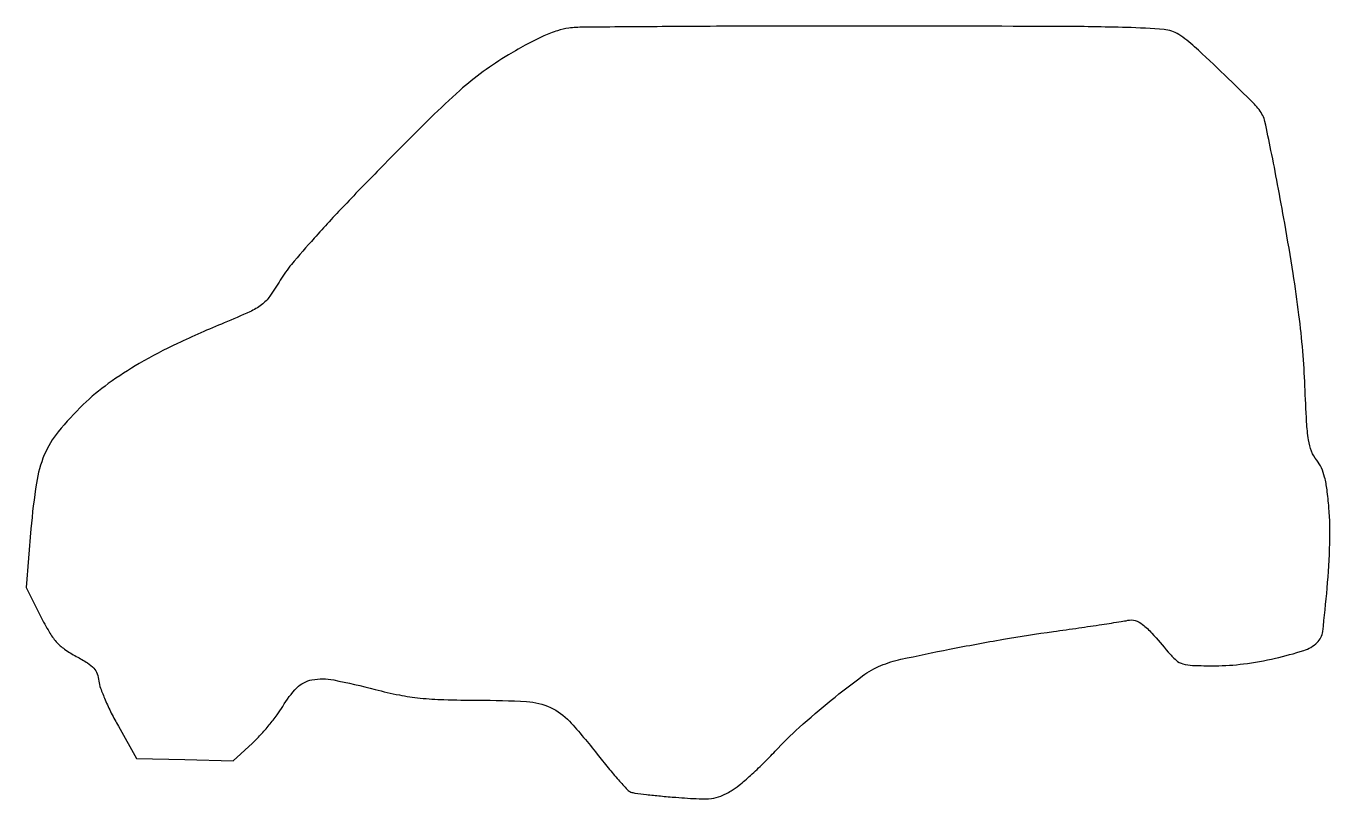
# Model space of a CAD drawing. Extents: x 0 to 303, y 0 to 179.
import ezdxf

# ---------------------------------------------------------------- set-up
doc = ezdxf.new("R2010")
doc.units = 0

msp = doc.modelspace()

# ---------------------------------------------------------------- linework, layer by layer
msp.add_lwpolyline([(125.91638, 178.997344, 0.049616), (123.311834, 178.417439, 0.024676), (120.152967, 177.201058, 0.020028), (116.395481, 175.353616, 0.010813), (111.91638, 172.797145, 0.022456), (106.049936, 168.910149, 0.023311), (100.631353, 164.557959, 0.014401), (93.831527, 158.19652, 0.003137), (82.5, 146.82465, 0.004263), (73.815203, 137.847042, 0.007516), (66.818832, 130.265263, 0.008035), (61.539133, 124.174166, 0.040381), (58.930662, 120.5, -0.020223), (56.50843, 116.779351, -0.075938), (54.576341, 114.783314, -0.056844), (51.87503, 113.176795, -0.008059), (45.930662, 110.615456, 0.012591), (35.044892, 105.807501, 0.021067), (26.184607, 101.158461, 0.024887), (18.981692, 96.489546, 0.036064), (13.171129, 91.625423, 0.028753), (7.351191, 85.30557, 0.072156), (4.123125, 79.953019, 0.061865), (2.280155, 73.422407, 0.016966), (1.023783, 62.783746), (-0.116715, 49.176811), (3.246728, 42.505123, 0.016112), (5.238077, 38.852809, 0.048964), (6.900617, 36.568968, 0.057723), (8.815712, 34.860682, 0.02963), (11.555086, 33.166717, -0.017731), (14.153885, 31.643907, -0.065737), (15.607447, 30.427567, -0.095404), (16.405423, 29.133304, -0.066267), (16.797982, 27.456173, 0.063739), (17.172328, 25.819766, 0.013752), (18.251215, 23.116219, 0.014141), (19.685275, 20.034021, 0.01309), (21.326719, 16.956173), (25.557474, 9.5), (36.765682, 9.217371), (47.97389, 8.934742), (52.442614, 13.053868, 0.020101), (54.341807, 14.951205, 0.013621), (56.355264, 17.254064, 0.01374), (58.181339, 19.588898, 0.026547), (59.487044, 21.568105, -0.062358), (62.800182, 25.884563, -0.153904), (66.290671, 27.729282, -0.093855), (71.332142, 27.697079, -0.014957), (81, 25.5, 0.014423), (86.580439, 24.225546, 0.023057), (91.414361, 23.49706, 0.018959), (96.918799, 23.135677, 0.006563), (104.881966, 23.020044, -0.01446), (116.135826, 22.678821, -0.091685), (121.671278, 21.311949, -0.101474), (126.096813, 18.104146, -0.019597), (132.51741, 10.514489, 0.00661), (135.099007, 7.296982, 0.009279), (137.493495, 4.49962, 0.006085), (139.560222, 2.230183, 0.113872), (140.356227, 1.693544, 0.05837), (141.282842, 1.457138, 0.003958), (143.98763, 1.116506, 0.005631), (147.228116, 0.771403, 0.004191), (150.811793, 0.460812, 0.007088), (156.213634, 0.115192, 0.041297), (159.060836, 0.208688, 0.066739), (161.214951, 0.755636, 0.037795), (163.634375, 1.946782, 0.039164), (165.494396, 3.250476, 0.011044), (168.177907, 5.565002, 0.011061), (171.104718, 8.324116, 0.011463), (173.871166, 11.178026, -0.02347), (179.465689, 16.678843, -0.012317), (186.89671, 23.006679, -0.010534), (194.19339, 28.666035, -0.062179), (198.397018, 31.041844, -0.04422), (203.097633, 32.505409, -0.004664), (214.366299, 34.838178, -0.006195), (226.878152, 37.146137, -0.007838), (238.5, 38.954306, 0.001109), (244.410994, 39.792662, 0.001492), (249.760887, 40.57985, 0.001019), (254.245988, 41.262815, 0.015935), (255.771105, 41.548255, -0.126849), (257.493355, 41.487153, -0.094805), (259.187895, 40.611715, -0.044473), (261.37382, 38.555675, -0.007352), (265.15977, 34.172476, 0.037748), (266.992237, 32.294658, 0.110127), (268.569789, 31.427112, 0.063905), (270.820464, 31.073629, 0.007037), (276.051957, 31, 0.032824), (282.687834, 31.436103, 0.022984), (290.065868, 32.757419, 0.020502), (296.64288, 34.536424, 0.115227), (299.755593, 36.379525, 0.173846), (301.048363, 38.972515, 0.007866), (302.082283, 49.022719, 0.014182), (302.690014, 59.413259, 0.027492), (302.482884, 67.726808, 0.011574), (302.054435, 71.870657, 0.031385), (301.499943, 74.77062, 0.043881), (300.735829, 76.934991, 0.060171), (299.662163, 78.6969, -0.075193), (298.470997, 80.790016, -0.052562), (297.765948, 83.416585, -0.02553), (297.321185, 87.58993, -0.003873), (296.923864, 95.970092, 0.011258), (296.421082, 104.049888, 0.009802), (295.538672, 112.482217, 0.00835), (294.182245, 122.068052, 0.004624), (292.223282, 133.723403, 0.002501), (290.573343, 142.751183, 0.003704), (289.028841, 150.646807, 0.001691), (287.641082, 157.356123, 0.071973), (287.140366, 158.723403, 0.072919), (285.189548, 161.341778, 0.004507), (278.250204, 168.150205, 0.006041), (271.295873, 174.691186, 0.042111), (267.608315, 177.544408, 0.124841), (264.191138, 178.69945, 0.012469), (255.505726, 179.156895, 0.006182), (239.663445, 179.39959, 0.000489), (197.608315, 179.482694, 0.000774), (171.558676, 179.468375, 0.001168), (148.866629, 179.367761, 0.000444), (129.35166, 179.218318, 0.027853)], format="xyb", close=True)

doc.saveas('drawing.dxf')
